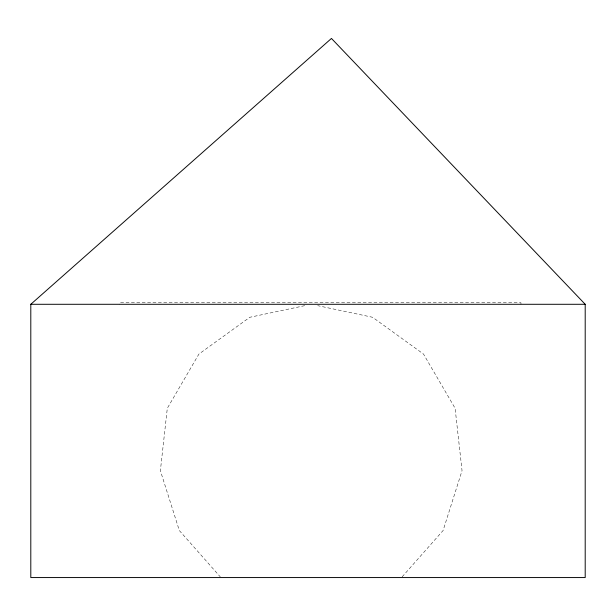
<?xml version="1.0" encoding="UTF-8"?>
<svg xmlns="http://www.w3.org/2000/svg" width="616" height="616" viewBox="0 0 616 616"><rect width="100%" height="100%" fill="white"/><g stroke="black" fill="none" stroke-linecap="round" stroke-linejoin="round"><path stroke-width="0.46" stroke-dasharray="3.08 2.31" d="M402.14 576.846L443.089 530.53L462.038 470.686L455.108 408.293L423.5 354.061L372.618 317.286L317.725 305.667M304.697 305.667L249.796 317.286L198.914 354.061L167.306 408.293L160.376 470.686L179.325 530.53L220.274 576.846M520.951 304.289L520.951 302.718L119.673 302.718L119.673 304.289"/><path stroke-width="0.92" d="M30.8 304.289L331.454 38.438L585.2 304.289L585.2 577.562L30.8 577.562L30.8 304.289L585.2 304.289"/></g></svg>
